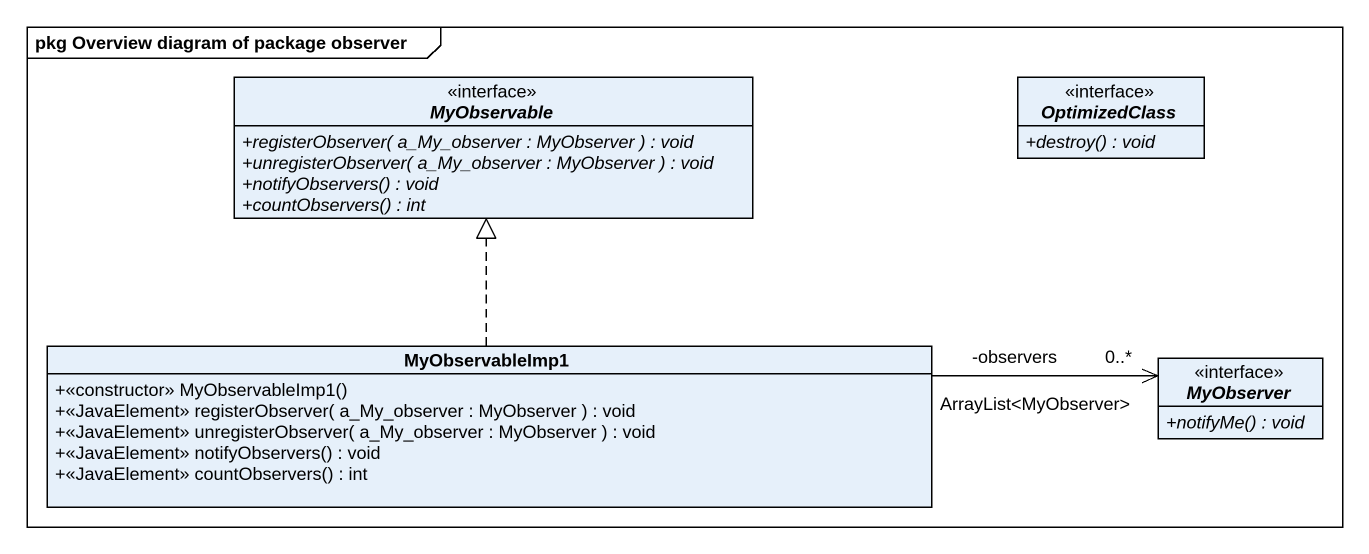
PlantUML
@startuml
mainframe pkg Overview diagram of package observer
hide circle
hide empty members
skinparam classAttributeIconSize 0
interface MyObservable {
  {abstract} +registerObserver( a_My_observer : MyObserver ) : void
  {abstract} +unregisterObserver( a_My_observer : MyObserver ) : void
  {abstract} +notifyObservers() : void
  {abstract} +countObservers() : int
}
interface OptimizedClass {
  {abstract} +destroy() : void
}
class MyObservableImp1 {
  +<<constructor>> MyObservableImp1()
  +<<JavaElement>> registerObserver( a_My_observer : MyObserver ) : void
  +<<JavaElement>> unregisterObserver( a_My_observer : MyObserver ) : void
  +<<JavaElement>> notifyObservers() : void
  +<<JavaElement>> countObservers() : int
}
interface MyObserver {
  {abstract} +notifyMe() : void
}
MyObservableImp1 .up.|> MyObservable
MyObserver "-observers\n0..*" <-left- MyObservableImp1 : ArrayList<MyObserver>
@enduml
